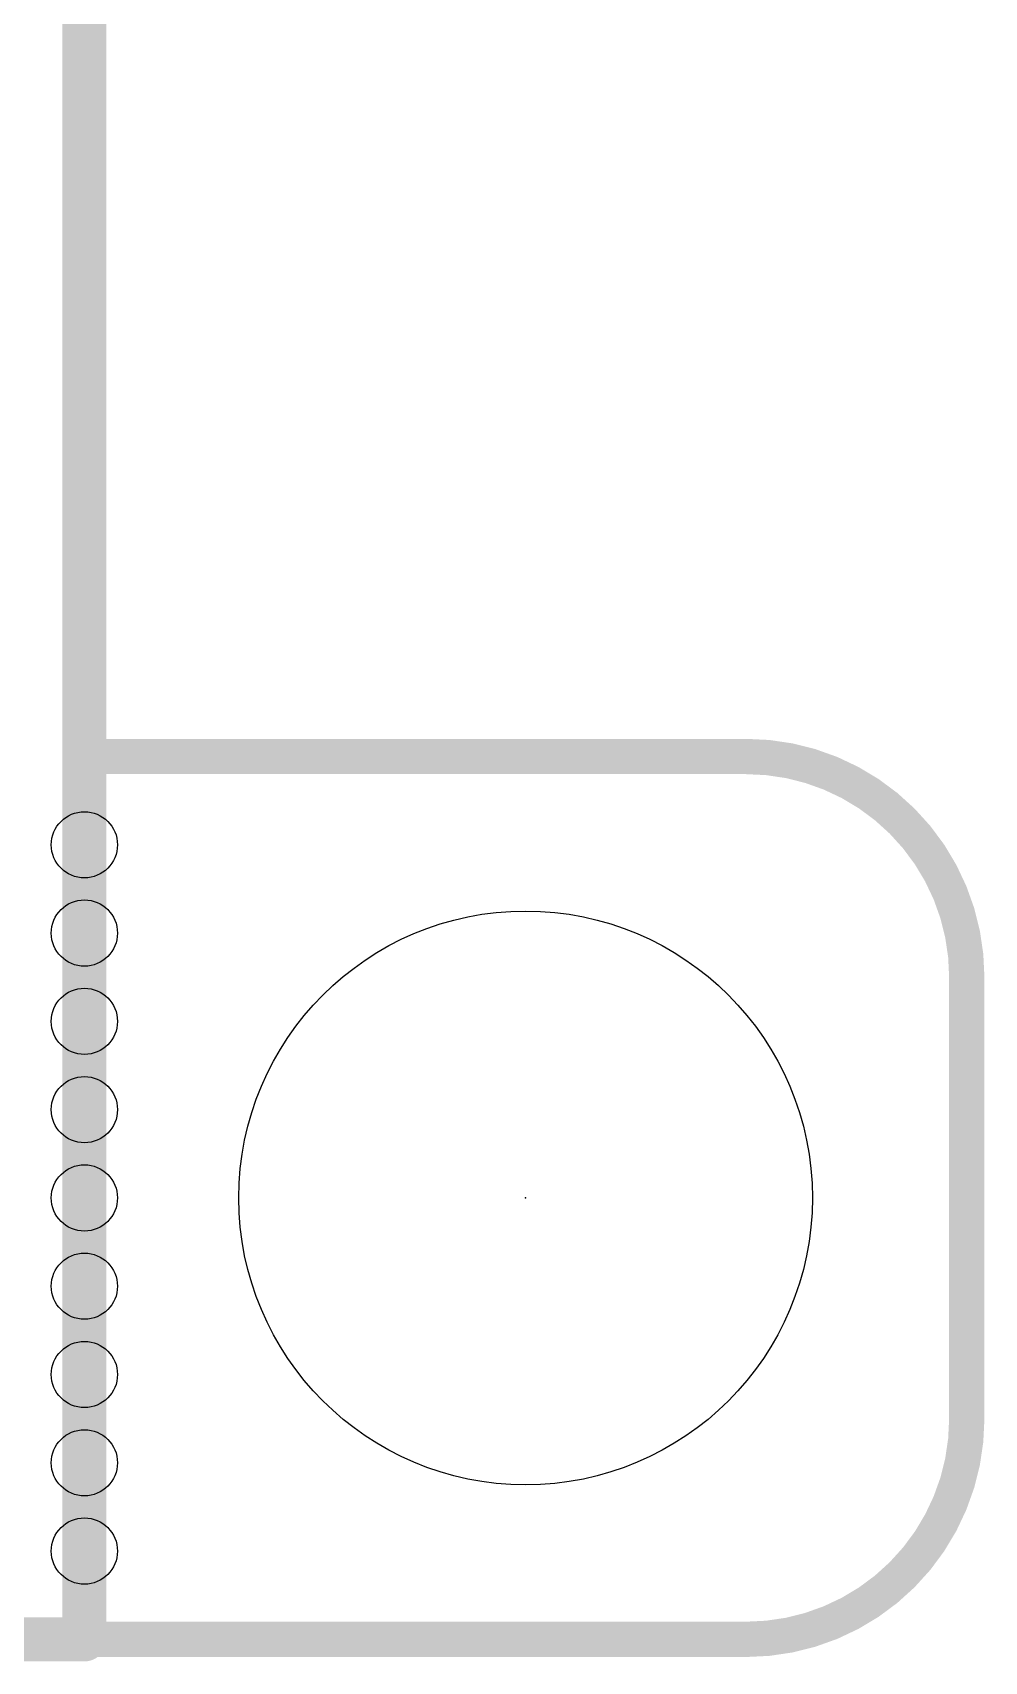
# Model space of a CAD drawing. Extents: x -9 to 98, y -32 to 31.
# Drawn here: x 25.74 to 31.22, y -0.13 to 9.25 of the extents above; entities that cross this region are included whole.
import ezdxf

# ---------------------------------------------------------------- set-up
doc = ezdxf.new("R2010")
doc.units = 0
for name, color, linetype in [('16', 132, 'CONTINUOUS'), ('20', 31, 'CONTINUOUS'), ('23', 53, 'CONTINUOUS')]:
    doc.layers.add(name, color=color, linetype=linetype)

msp = doc.modelspace()

# ---------------------------------------------------------------- linework, layer by layer
at = {"layer": '16', "const_width": 0.254}
for points in [[(26.035, 29.845), (26.035, 0)], [(26.035, 0), (0, 0)]]:
    msp.add_lwpolyline(points, dxfattribs=at)
at = {"layer": '16', "const_width": 0.127}
for points in [[(26.035, -0.0635, 1), (26.035, 0.0635)], [(25.9715, 0, 1), (26.0985, 0)]]:
    msp.add_lwpolyline(points, format="xyb", dxfattribs=at)
at = {"layer": '20', "const_width": 0.2032}
for points in [[(26.035, 5.08), (26.0225, 28.565)], [(26.035, 5.08), (29.845, 5.08)], [(31.115, 3.81), (31.115, 1.27)], [(1.27, 0), (29.8325, 0)]]:
    msp.add_lwpolyline(points, dxfattribs=at)
at = {"layer": '20'}
for points, const_width in [([(26.035, 5.1308, 1), (26.035, 5.0292)], 0.1016), ([(31.115, 3.81, 0.4142), (29.845, 5.08)], 0.2032), ([(29.845, 5.1308, 1), (29.845, 5.0292)], 0.1016), ([(29.845, 5.0292, 1), (29.845, 5.1308)], 0.1016), ([(25.9842, 5.08, 1), (26.0858, 5.08)], 0.1016), ([(31.1658, 3.81, 1), (31.0642, 3.81)], 0.1016), ([(31.0642, 3.81, 1), (31.1658, 3.81)], 0.1016), ([(29.845, 0, 0.4142), (31.115, 1.27)], 0.2032), ([(31.1658, 1.27, 1), (31.0642, 1.27)], 0.1016), ([(31.0642, 1.27, 1), (31.1658, 1.27)], 0.1016), ([(29.845, 0.0508, 1), (29.845, -0.0508)], 0.1016), ([(29.8325, -0.0508, 1), (29.8325, 0.0508)], 0.1016)]:
    msp.add_lwpolyline(points, format="xyb", dxfattribs=dict(at, const_width=const_width))
for centre, radius in [((26.035, 4.572), 0.1905), ((26.035, 4.064), 0.1905), ((28.575, 2.54), 1.651), ((26.035, 3.556), 0.1905), ((26.035, 3.048), 0.1905), ((26.035, 2.54), 0.1905), ((26.035, 2.032), 0.1905), ((26.035, 1.524), 0.1905), ((26.035, 1.016), 0.1905), ((26.035, 0.508), 0.1905)]:
    msp.add_circle(centre, radius, dxfattribs=at)
at = {"layer": '23'}
msp.add_point((28.575, 2.54), dxfattribs=at)

doc.saveas('drawing.dxf')
